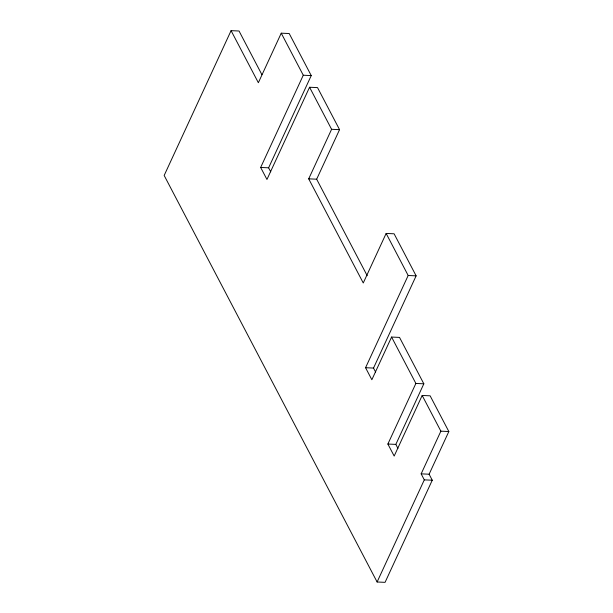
<?xml version="1.0" encoding="UTF-8"?>
<svg xmlns="http://www.w3.org/2000/svg" width="613" height="613" viewBox="0 0 613 613"><rect width="100%" height="100%" fill="white"/><g stroke="black" fill="none" stroke-linecap="round" stroke-linejoin="round"><path stroke-width="0.92" d="M261.912 74.679L239.039 31.01L231.078 30.65L164.169 175.464L377.11 581.99L385.064 582.35L432.257 480.217L429.115 474.209L448.831 431.529L430.127 395.814L422.173 395.462L394.174 456.057L387.876 444.042L415.875 383.447L391.577 337.05L399.53 337.411L423.836 383.799L395.837 444.394L397.937 448.402M270.716 171.816L268.617 167.809L311.235 75.591L289.206 33.531L281.244 33.179L258.357 82.717L231.078 30.65M367.218 275.72L316.66 179.203L339.556 129.657L317.526 87.605L309.565 87.245L266.954 179.471L260.663 167.456L303.274 75.23L281.244 33.179M375.616 372.076L373.516 368.076L416.127 275.85L394.105 233.791L386.144 233.438L363.256 282.976L308.707 178.843L331.595 129.305L309.565 87.245M391.577 337.05L371.853 379.731L365.563 367.716L408.174 275.49L386.144 233.438M377.11 581.99L424.303 479.864L421.154 473.857L440.877 431.169L422.173 395.462M303.274 75.23L311.235 75.591M331.595 129.305L339.556 129.657M260.663 167.456L268.617 167.809M308.707 178.843L316.66 179.203M408.174 275.49L416.127 275.85M365.563 367.716L373.516 368.076M415.875 383.447L423.836 383.799M440.877 431.169L448.831 431.529M387.876 444.042L395.837 444.394M421.154 473.857L429.115 474.209M424.303 479.864L432.257 480.217"/></g></svg>
